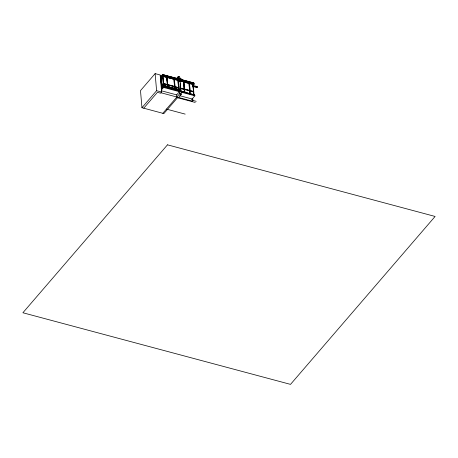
<?xml version="1.0" encoding="UTF-8"?>
<svg xmlns="http://www.w3.org/2000/svg" width="458" height="458" viewBox="0 0 458 458"><rect width="100%" height="100%" fill="white"/><g stroke="black" fill="none" stroke-linecap="round" stroke-linejoin="round"><path stroke-width="0.69" d="M164.21 75.788L164.302 75.135L164.193 75.713M162.126 78.501L162.367 78.106M143.76 108.203L157.426 92.333L160.638 93.192L161.611 92.058L160.145 74.963L155.13 73.623L140.492 90.621L141.957 107.716L163.867 113.584L177.532 97.714M160.329 77.099L162.464 74.625L178.317 78.868L178.133 76.732L179.839 77.184L179.965 78.61M162.464 74.625L162.538 75.541L160.409 78.015L161.079 78.198L162.407 76.652M179.158 90.982L178.219 79.995L162.538 76.022L160.741 78.106L161.685 89.092L161.353 89.007L163.483 86.528L179.341 90.77L175.019 89.871M167.422 84.438L163.672 83.436L161.497 85.491L160.878 78.284L162.538 76.354L166.638 77.425L167.422 84.438L166.62 77.448M163.208 75.719L162.848 76.137L163.764 86.82L163.432 86.734L161.766 88.663L161.519 85.795L163.185 83.866L167.285 84.936L167.514 87.827M162.842 76.434L161.176 78.364L161.829 85.577M163.054 76.234L161.21 78.375L160.878 78.284M164.348 75.026L164.216 75.988L164.348 75.026L177.95 78.667L178.488 78.037L181.362 78.805L181.425 79.537L180.881 80.167L194.026 83.688L193.963 82.955L178.551 78.77L178.013 79.4L164.411 75.759M141.957 107.716L156.596 90.713L155.13 73.623M161.497 85.491L163.157 83.556L167.445 84.747L167.691 87.615M163.105 84.432L161.823 85.875L162.103 88.755L163.351 87.306M161.892 87.421L163.643 85.388L178.826 89.453M161.8 87.69L163.655 85.537L178.843 89.602L178.866 90.736M162.069 88.743L163.454 87.037M161.428 89.923L163.563 87.444L162.516 76.051M174.824 89.757L174.738 86.699L167.639 84.759L167.021 77.551L174.097 79.188L174.532 86.602L173.931 79.377M174.538 82.125L174.498 79.297L174.933 86.711L178.506 87.965M176.582 78.536L178.133 76.732M178.654 78.364L178.116 78.994L174.126 77.923M178.179 79.726L178.717 79.097L188.152 81.679M177.859 80.453L178.397 79.784L162.538 75.541M179.862 82.034L179.742 80.66L180.103 80.242L194.736 84.22M174.801 89.774L174.738 86.699M180.864 79.669L180.326 80.299L180.263 79.566M180.149 80.808L183.532 81.948L184.133 89.173L183.515 81.965M178.477 87.655L175.116 86.499M180.607 88.199L184.311 88.961M178.523 87.942L174.962 87.014L175.208 89.883L178.929 90.621M160.998 92.774L176.857 97.016L176.674 94.88L179.416 91.686L163.563 87.444M194.078 95.029L180.864 91.44L181.042 91.188L194.759 94.898L194.839 95.814L191.73 99.426M162.83 113.303L179.599 93.821L178.397 79.784M188.959 83.425L179.742 80.66M184.156 89.476L180.796 88.32L184.179 89.453L184.402 92.344L181.448 91.554M193.768 91.749L190.013 90.747L189.412 83.522L192.995 84.243M180.452 94.05L180.796 93.776L180.544 93.947M189.87 93.781L189.784 90.724L184.568 89.287L183.95 82.085L188.977 83.402L189.578 90.627L189.143 83.213M178.196 97.892L181.305 94.279L180.023 79.326M184.425 92.327L184.339 89.264M189.24 93.615L184.837 92.464L184.774 89.384L189.623 90.913L189.852 93.804M192.812 84.455L193.717 83.385M192.87 85.033L194.026 83.688M190.013 90.747L189.578 83.333M197.083 86.831L197.278 86.608L193.345 85.549M197.278 86.608L197.146 87.564L192.784 86.396M193.728 95.138L192.967 83.94L179.925 80.448L180.04 81.822M191.913 101.562L192.892 100.428L192.709 98.293M162.161 87.129L162.424 86.957M161.937 77.345L161.691 77.7M174.338 88.383L174.647 88.44M172.397 78.948L172.712 78.982M181.397 79.692L193.74 82.995M164.817 75.433L169.471 76.681M170.8 77.036L172.792 77.568M189.463 82.028L193.408 83.087M162.178 75.959L178.042 80.242L178.981 91.194M174.315 79.503L177.881 80.431L178.752 90.833M189.394 83.539L193.15 84.547M160.22 75.862L161.6 76.228M192.749 86.11L197.341 87.335M167.823 84.547L174.71 86.39M184.746 89.075L189.761 90.421M190.196 90.535L193.614 91.451L192.835 84.432M174.578 86.888L167.846 84.85L167.914 87.93L167.685 85.039M193.791 92.052L190.041 91.05L190.305 93.896L193.041 94.629M178.775 89.682L163.592 85.617L163.678 86.671M161.519 85.795L161.857 85.881M164.388 86.991L166.907 87.638M169.981 88.486L174.132 89.573M166.735 87.655L163.97 86.917L163.031 75.931M168.115 88.028L173.634 89.505M181.122 92.144L194.839 95.814M179.599 93.821L181.305 94.279M161.502 90.821L176.674 94.88M179.748 95.699L192.091 99.002L192.274 101.144L178.563 97.474M156.596 90.713L161.611 92.058M192.892 100.428L196.201 101.315M176.49 97.434L195.228 102.449M166.443 109.107L185.175 114.116M194.037 94.926L193.013 83.957L193.705 94.835L193.476 91.944M183.967 82.062L184.173 84.701M184.305 85.989L184.568 89.287M184.757 91.291L184.837 92.464M180.818 79.434L180.881 80.167M180.212 83.619L180.549 87.547M180.876 91.377L180.681 89.081L180.864 91.44M180.217 83.883L180.532 87.57M180.212 86.156L180.332 87.53M178.488 78.037L178.551 78.77M177.773 77.15L178.013 79.4M178.443 89.591L178.568 91.068M174.67 83.413L174.933 86.711M175.128 88.715L175.225 89.865M173.691 88.32L173.777 89.304M173.571 88.285L173.696 89.762M168.796 87.009L168.882 87.993M168.676 86.974L168.762 87.959M167.038 77.534L167.639 84.759M163.924 85.703L164.01 86.688M161.079 78.198L161.96 88.497M161.594 78.358C161.777 79.44 162.132 77.133 161.594 78.358M162.991 75.083C163.208 76.371 163.655 73.635 162.991 75.083M178.986 76.732L179.359 76.732L179.004 76.704M167.485 144.831L22.9 312.757L290.515 384.376L435.1 216.451L167.485 144.831"/></g></svg>
